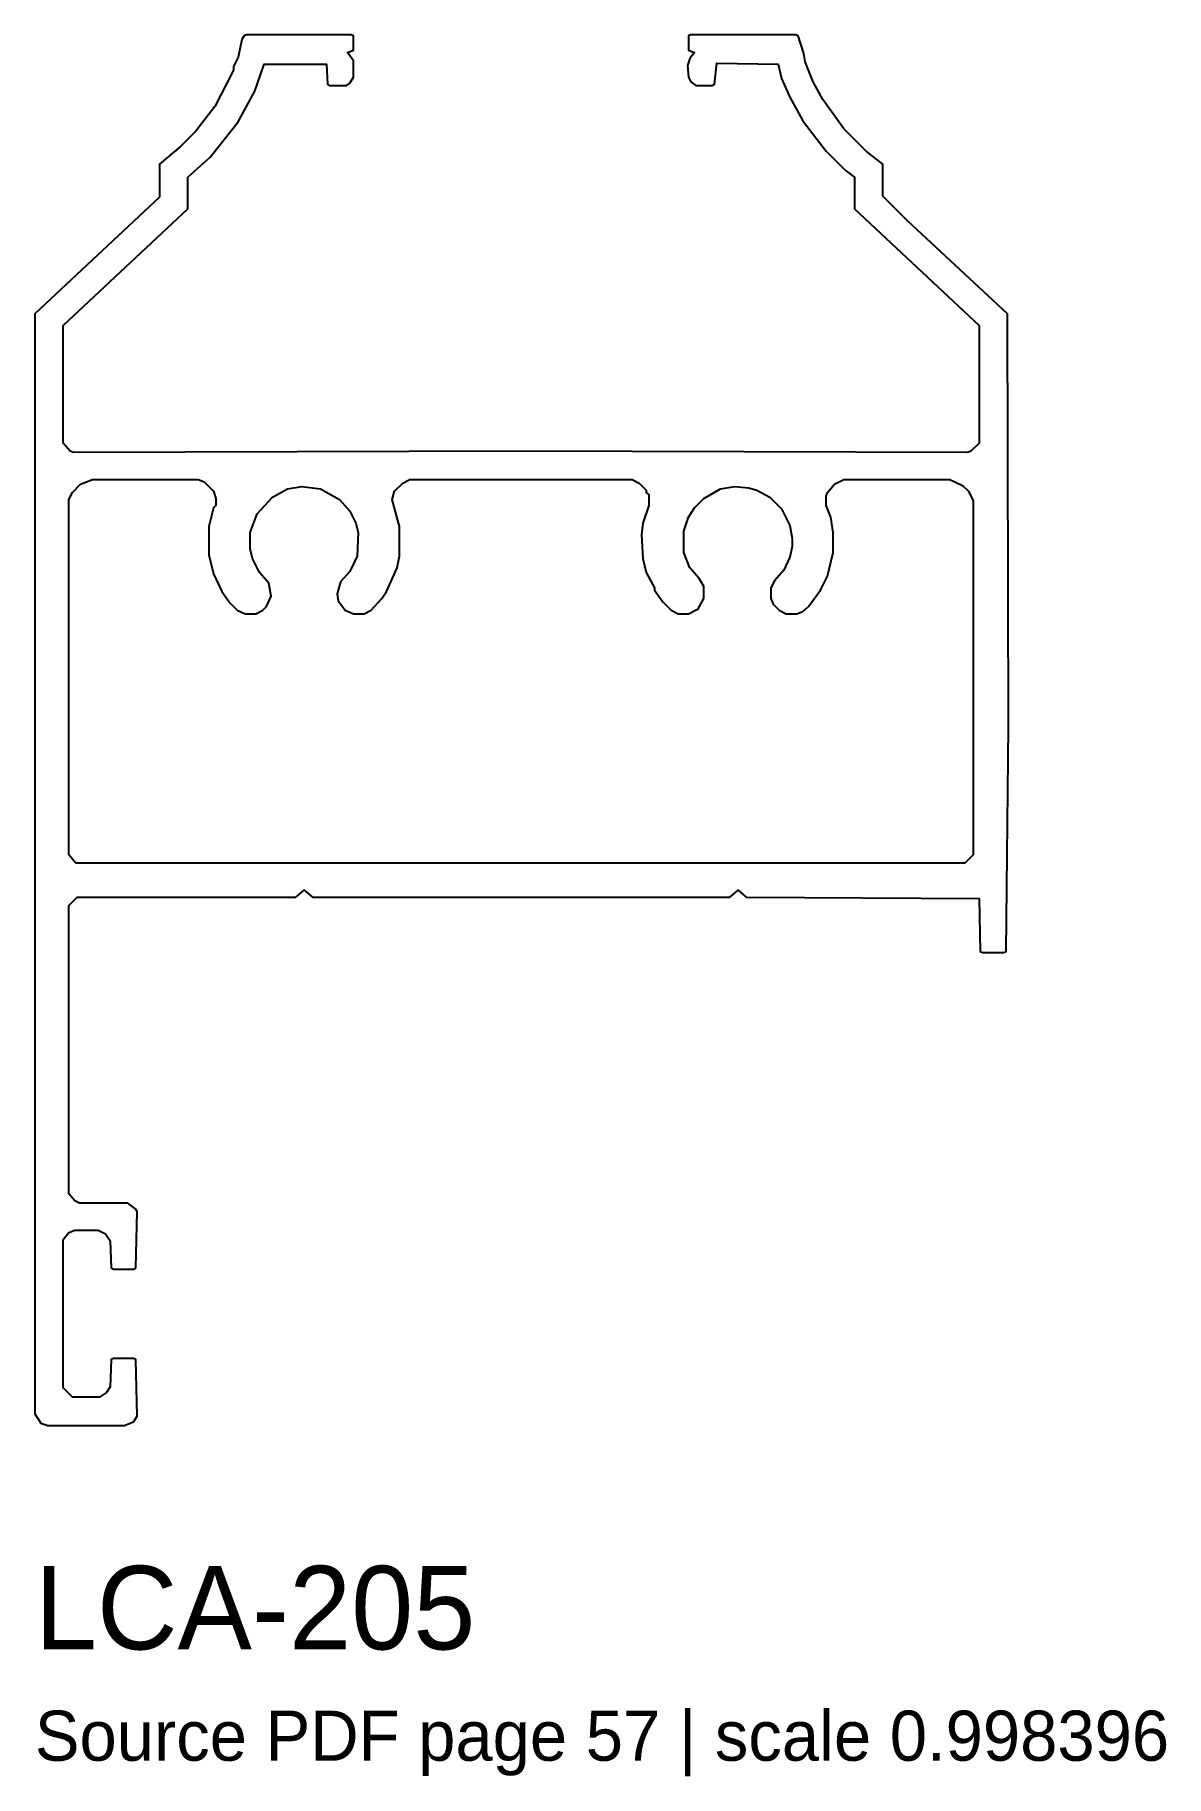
# Model space of a CAD drawing. Header units: millimetres. Extents: x 0 to 40.7, y -12.6 to 50.
import ezdxf

# ---------------------------------------------------------------- set-up
doc = ezdxf.new("R2010")
doc.units = ezdxf.units.MM
doc.layers.add('INFO', color=7, linetype='Continuous')
doc.layers.add('PROFILE', color=7, linetype='Continuous')

msp = doc.modelspace()

# ---------------------------------------------------------------- linework, layer by layer
at = {"layer": 'PROFILE'}
for points in [[(27.43, 49.958), (27.346, 50), (23.584, 50), (23.5, 49.958), (23.5, 49.451), (23.711, 49.366), (23.542, 49.155), (23.457, 48.901), (23.5, 48.478), (23.584, 48.309), (23.753, 48.183), (24.345, 48.183), (24.429, 48.225), (24.514, 48.986), (26.712, 48.943), (26.839, 48.436), (27.134, 47.76), (27.599, 46.915), (28.445, 45.816), (29.121, 45.139), (29.459, 44.886), (29.459, 43.745), (33.939, 39.56), (33.939, 35.334), (33.643, 35.038), (33.516, 34.996), (17.456, 35.038), (1.395, 34.996), (1.268, 35.038), (1.014, 35.334), (1.014, 39.56), (5.495, 43.745), (5.495, 44.886), (6.298, 45.604), (7.312, 46.872), (7.904, 47.971), (8.242, 48.943), (10.482, 48.943), (10.524, 48.225), (10.609, 48.183), (11.2, 48.183), (11.327, 48.267), (11.454, 48.478), (11.454, 49.07), (11.243, 49.366), (11.454, 49.451), (11.454, 49.958), (11.369, 50), (7.608, 50), (7.523, 49.958), (7.439, 49.831), (7.312, 49.197), (7.143, 48.859), (7.143, 48.732), (6.467, 47.422), (5.79, 46.534), (5.241, 45.985), (4.48, 45.351), (4.48, 44.167), (0, 39.983), (0, 0.465), (0.211, 0.127), (0.465, 0.042), (3.212, 0.042), (3.55, 0.169), (3.677, 0.38), (3.635, 2.409), (3.55, 2.451), (2.832, 2.451), (2.747, 2.409), (2.705, 1.437), (2.578, 1.226), (2.325, 1.057), (1.352, 1.057), (1.014, 1.395), (1.014, 6.72), (1.226, 6.974), (1.437, 7.058), (2.282, 7.058), (2.536, 6.932), (2.705, 6.678), (2.747, 5.706), (2.832, 5.664), (3.55, 5.664), (3.635, 5.706), (3.677, 7.735), (3.635, 7.819), (3.339, 8.03), (1.606, 8.03), (1.437, 8.115), (1.226, 8.369), (1.226, 18.724), (1.522, 19.019), (9.383, 19.019), (9.679, 19.273), (9.975, 19.019), (24.979, 19.019), (25.275, 19.273), (25.571, 19.019), (33.939, 18.977), (33.981, 17.075), (34.066, 17.033), (34.827, 17.033), (34.911, 17.075), (34.996, 25.148), (34.954, 39.983), (31.361, 43.322), (30.473, 44.21), (30.473, 45.351), (29.882, 45.816), (29.079, 46.619), (28.318, 47.675), (27.98, 48.309), (27.684, 49.028), (27.642, 49.324)], [(1.226, 33.305), (1.352, 33.559), (1.648, 33.855), (2.071, 34.024), (5.875, 34.024), (6.086, 33.939), (6.424, 33.601), (6.509, 33.347), (6.509, 33.094), (6.424, 33.009), (6.255, 32.333), (6.255, 31.319), (6.424, 30.642), (6.72, 30.008), (7.016, 29.586), (7.27, 29.332), (7.566, 29.205), (7.946, 29.205), (8.199, 29.332), (8.326, 29.459), (8.495, 29.839), (8.411, 30.304), (8.073, 30.685), (7.819, 31.192), (7.735, 31.53), (7.735, 32.122), (7.988, 32.798), (8.538, 33.39), (9.087, 33.686), (9.594, 33.77), (10.27, 33.686), (10.947, 33.305), (11.327, 32.883), (11.538, 32.46), (11.623, 32.122), (11.581, 31.276), (11.327, 30.727), (10.989, 30.347), (10.862, 29.924), (10.904, 29.67), (11.158, 29.332), (11.454, 29.205), (11.834, 29.205), (12.088, 29.332), (12.468, 29.755), (12.637, 30.008), (13.018, 30.854), (13.102, 31.276), (13.102, 32.333), (12.849, 33.305), (12.933, 33.601), (13.229, 33.897), (13.483, 34.024), (21.471, 34.024), (21.724, 33.897), (21.978, 33.643), (21.978, 33.559), (22.063, 33.474), (22.063, 33.094), (21.851, 32.46), (21.809, 32.037), (21.851, 31.192), (21.978, 30.685), (22.274, 30.135), (22.274, 30.051), (22.57, 29.628), (22.866, 29.332), (23.119, 29.205), (23.5, 29.205), (23.838, 29.374), (24.049, 29.755), (24.049, 30.178), (23.88, 30.473), (23.542, 30.854), (23.331, 31.403), (23.331, 32.164), (23.5, 32.671), (23.711, 33.009), (24.049, 33.347), (24.641, 33.686), (25.148, 33.77), (25.655, 33.728), (25.951, 33.643), (26.416, 33.39), (26.839, 32.967), (27.134, 32.375), (27.219, 31.91), (27.219, 31.615), (27.134, 31.234), (26.923, 30.769), (26.585, 30.389), (26.458, 30.135), (26.458, 29.755), (26.543, 29.544), (26.754, 29.332), (27.008, 29.205), (27.388, 29.205), (27.599, 29.29), (27.811, 29.459), (28.233, 30.051), (28.487, 30.558), (28.698, 31.403), (28.698, 32.122), (28.614, 32.671), (28.445, 33.094), (28.445, 33.432), (28.487, 33.559), (28.74, 33.855), (29.079, 34.024), (32.883, 34.024), (33.347, 33.812), (33.559, 33.601), (33.728, 33.263), (33.728, 20.541), (33.432, 20.245), (1.479, 20.245), (1.226, 20.541)]]:
    msp.add_lwpolyline(points, close=True, dxfattribs=at)

# ---------------------------------------------------------------- texts
at = {"layer": 'INFO'}
for s, height, p in [('LCA-205', 3, (0, -8)), ('Source PDF page 57 | scale 0.998396', 1.8, (0, -12))]:
    msp.add_text(s, height=height, dxfattribs=at).set_placement(p)

doc.saveas('drawing.dxf')
